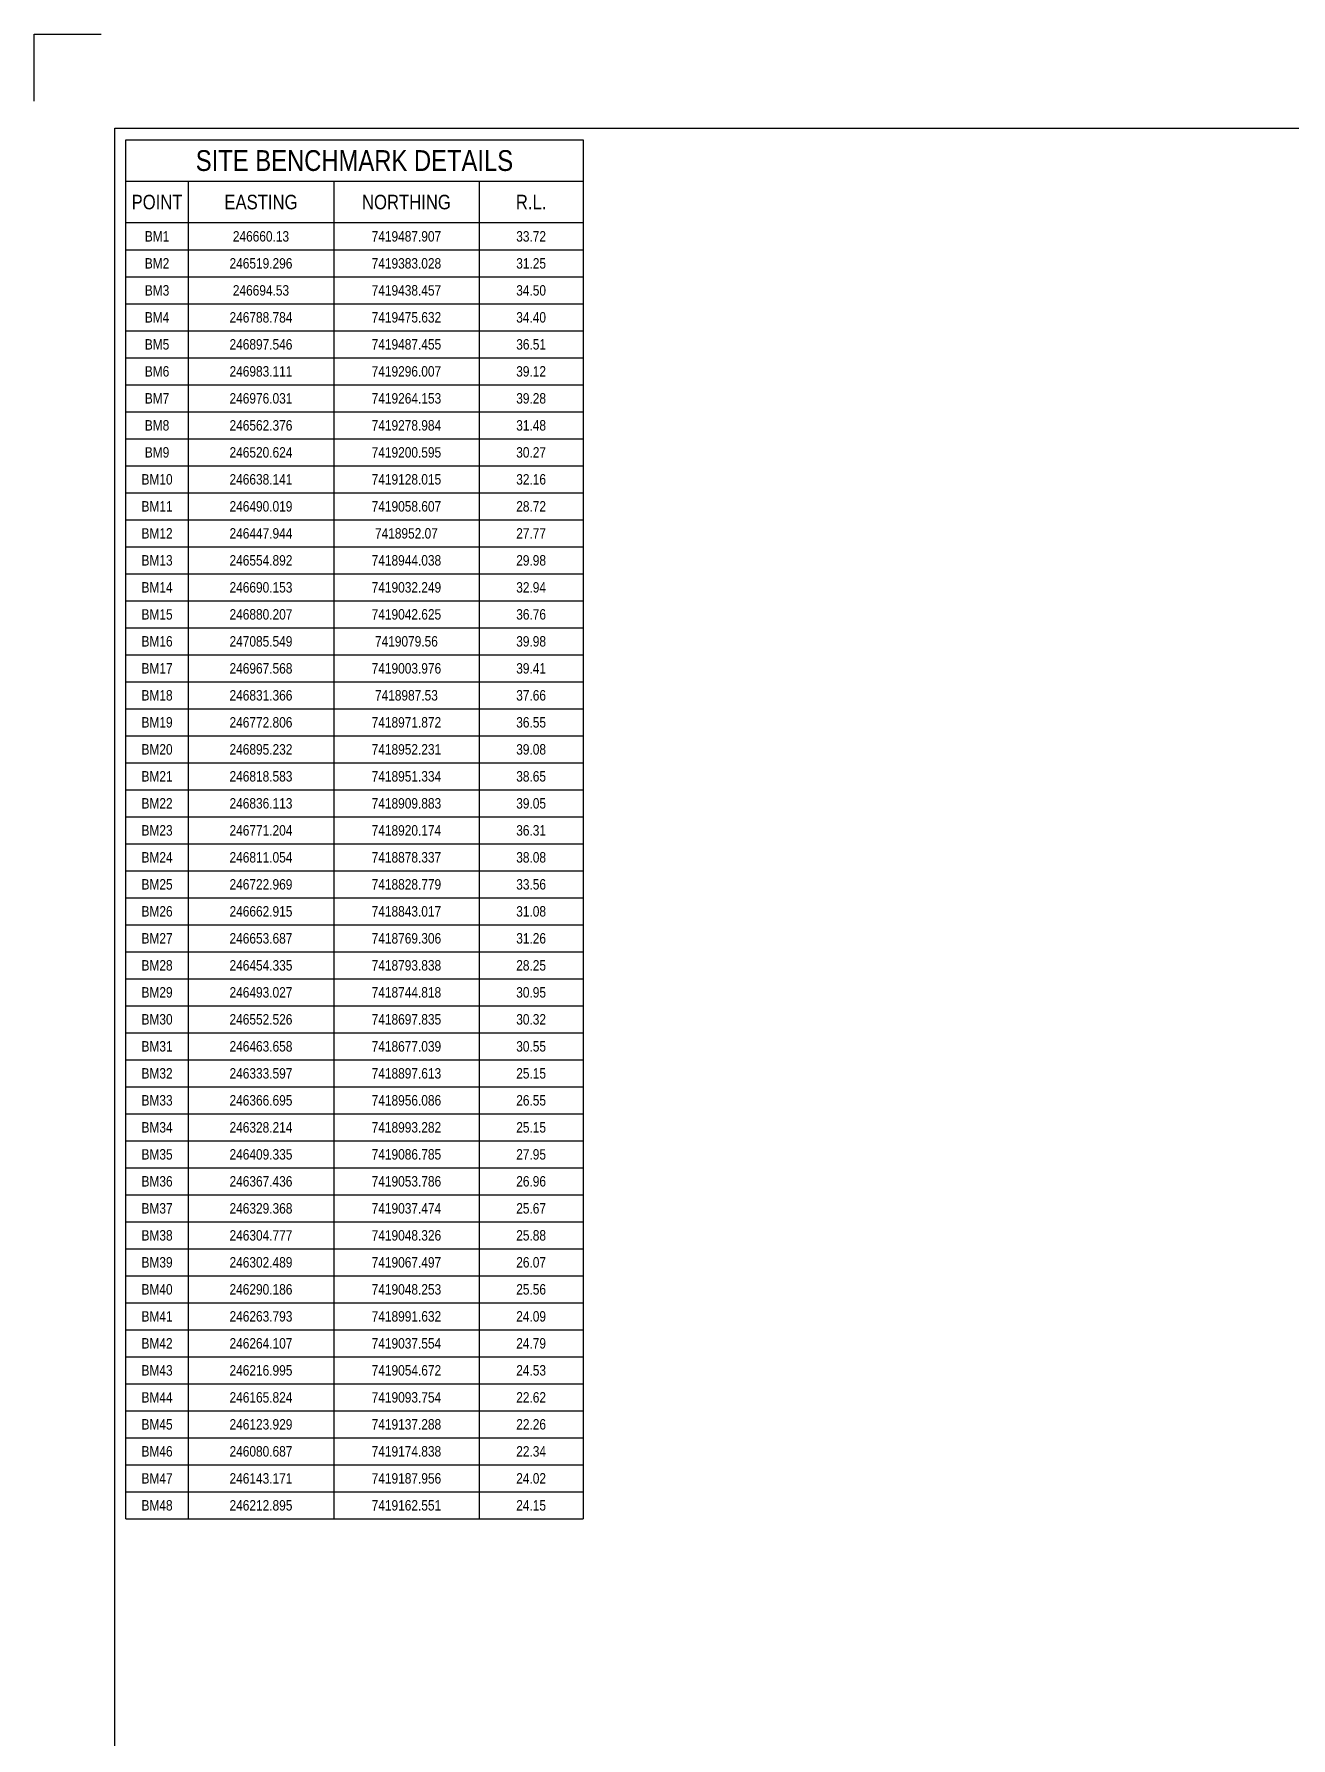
# Model space of a CAD drawing. Header units: metres. Extents: x 245957 to 247358, y 7418632 to 7419642.
# Drawn here: x 245957.4 to 246275.5, y 7419210.4 to 7419641.8 of the extents above; entities that cross this region are included whole.
import ezdxf
from ezdxf.enums import TextEntityAlignment as Align

# ---------------------------------------------------------------- set-up
doc = ezdxf.new("R2010")
doc.units = ezdxf.units.M
for name, color, linetype in [('EX-BENCHMARK', 7, 'Continuous'), ('EX-FEATURE', 7, 'Continuous'), ('EX-TITLEBLOCK', 7, 'Continuous')]:
    doc.layers.add(name, color=color, linetype=linetype)
doc.styles.add('BOLD', font='ARIALN.TTF')

# ---------------------------------------------------------------- blocks, each defined once
blk = doc.blocks.new('A1-TITLE-SC')
at = {"layer": 'EX-TITLEBLOCK'}
for p, q in [((16, 584), (16, 594)), ((16, 594), (26, 594))]:
    blk.add_line(p, q, dxfattribs=at)
at = {"layer": 'EX-TITLEBLOCK', "color": 2}
for p, q in [((28, 570), (28, 580)), ((28, 580), (38, 580))]:
    blk.add_line(p, q, dxfattribs=at)
at = {"layer": 'EX-TITLEBLOCK', "color": 2, "flags": 128}
blk.add_lwpolyline([(28, 14), (28, 580), (828, 580), (828, 14)], close=True, dxfattribs=at)

msp = doc.modelspace()

# ---------------------------------------------------------------- linework, layer by layer
at = {"layer": 'EX-BENCHMARK', "color": 7}
for p, q in [((245980.65, 7419615.08), (246096.34, 7419615.08)), ((245980.65, 7419265.89), (245980.65, 7419615.08)), ((246096.34, 7419615.08), (246096.34, 7419265.89)), ((245980.65, 7419604.56), (246096.34, 7419604.56)), ((245996.42, 7419604.56), (245996.42, 7419265.89)), ((246033.24, 7419604.56), (246033.24, 7419265.89)), ((246070.05, 7419604.56), (246070.05, 7419265.89)), ((246096.34, 7419594.05), (245980.65, 7419594.05)), ((245980.65, 7419587.21), (246096.34, 7419587.21)), ((245980.65, 7419580.37), (246096.34, 7419580.37)), ((245980.65, 7419573.54), (246096.34, 7419573.54)), ((245980.65, 7419566.7), (246096.34, 7419566.7)), ((245980.65, 7419559.86), (246096.34, 7419559.86)), ((245980.65, 7419553.03), (246096.34, 7419553.03)), ((245980.65, 7419546.19), (246096.34, 7419546.19)), ((245980.65, 7419539.35), (246096.34, 7419539.35)), ((245980.65, 7419532.52), (246096.34, 7419532.52)), ((245980.65, 7419525.68), (246096.34, 7419525.68)), ((245980.65, 7419518.84), (246096.34, 7419518.84)), ((245980.65, 7419512.01), (246096.34, 7419512.01)), ((245980.65, 7419505.17), (246096.34, 7419505.17)), ((245980.65, 7419498.33), (246096.34, 7419498.33)), ((245980.65, 7419491.5), (246096.34, 7419491.5)), ((245980.65, 7419484.66), (246096.34, 7419484.66)), ((245980.65, 7419477.82), (246096.34, 7419477.82)), ((245980.65, 7419470.99), (246096.34, 7419470.99)), ((245980.65, 7419464.15), (246096.34, 7419464.15)), ((245980.65, 7419457.31), (246096.34, 7419457.31)), ((245980.65, 7419450.48), (246096.34, 7419450.48)), ((245980.65, 7419443.64), (246096.34, 7419443.64)), ((245980.65, 7419436.8), (246096.34, 7419436.8)), ((245980.65, 7419429.97), (246096.34, 7419429.97)), ((245980.65, 7419423.13), (246096.34, 7419423.13)), ((245980.65, 7419416.29), (246096.34, 7419416.29)), ((245980.65, 7419409.46), (246096.34, 7419409.46)), ((245980.65, 7419402.62), (246096.34, 7419402.62)), ((245980.65, 7419395.78), (246096.34, 7419395.78)), ((245980.65, 7419388.95), (246096.34, 7419388.95)), ((245980.65, 7419382.11), (246096.34, 7419382.11)), ((245980.65, 7419375.27), (246096.34, 7419375.27)), ((245980.65, 7419368.44), (246096.34, 7419368.44)), ((245980.65, 7419361.6), (246096.34, 7419361.6)), ((245980.65, 7419354.76), (246096.34, 7419354.76)), ((245980.65, 7419347.93), (246096.34, 7419347.93)), ((245980.65, 7419341.09), (246096.34, 7419341.09)), ((245980.65, 7419334.25), (246096.34, 7419334.25)), ((245980.65, 7419327.42), (246096.34, 7419327.42)), ((245980.65, 7419320.58), (246096.34, 7419320.58)), ((245980.65, 7419313.74), (246096.34, 7419313.74)), ((245980.65, 7419306.91), (246096.34, 7419306.91)), ((245980.65, 7419300.07), (246096.34, 7419300.07)), ((245980.65, 7419293.23), (246096.34, 7419293.23)), ((245980.65, 7419286.4), (246096.34, 7419286.4)), ((245980.65, 7419279.56), (246096.34, 7419279.56)), ((245980.65, 7419272.72), (246096.34, 7419272.72)), ((245980.65, 7419265.89), (246096.34, 7419265.89))]:
    msp.add_line(p, q, dxfattribs=at)

# ---------------------------------------------------------------- block references
at = {"layer": 'EX-FEATURE', "xscale": 1.700115417462983, "yscale": 1.700118539193977, "zscale": 1.700115272608143}
msp.add_blockref('A1-TITLE-SC', (245930.21, 7418631.97), dxfattribs=at)

# ---------------------------------------------------------------- texts
at = {"layer": 'EX-BENCHMARK', "color": 7, "style": 'BOLD'}
for s, height, p in [('SITE BENCHMARK DETAILS', 5.2589, (246038.49, 7419609.82)), ('POINT', 3.681, (245988.53, 7419599.31)), ('EASTING', 3.681, (246014.83, 7419599.31)), ('NORTHING', 3.681, (246051.64, 7419599.31)), ('R.L.', 3.681, (246083.2, 7419599.31)), ('BM1', 2.629, (245988.53, 7419590.63)), ('246660.13', 2.629, (246014.83, 7419590.63)), ('7419487.907', 2.6295, (246051.64, 7419590.63)), ('33.72', 2.629, (246083.2, 7419590.63)), ('BM2', 2.629, (245988.53, 7419583.79)), ('246519.296', 2.629, (246014.83, 7419583.79)), ('7419383.028', 2.6295, (246051.64, 7419583.79)), ('31.25', 2.629, (246083.2, 7419583.79)), ('BM3', 2.629, (245988.53, 7419576.95)), ('246694.53', 2.629, (246014.83, 7419576.95)), ('7419438.457', 2.6295, (246051.64, 7419576.95)), ('34.50', 2.629, (246083.2, 7419576.95)), ('BM4', 2.629, (245988.53, 7419570.12)), ('246788.784', 2.629, (246014.83, 7419570.12)), ('7419475.632', 2.6295, (246051.64, 7419570.12)), ('34.40', 2.629, (246083.2, 7419570.12)), ('BM5', 2.629, (245988.53, 7419563.28)), ('246897.546', 2.629, (246014.83, 7419563.28)), ('7419487.455', 2.6295, (246051.64, 7419563.28)), ('36.51', 2.629, (246083.2, 7419563.28)), ('BM6', 2.629, (245988.53, 7419556.44)), ('246983.111', 2.629, (246014.83, 7419556.44)), ('7419296.007', 2.6295, (246051.64, 7419556.44)), ('39.12', 2.629, (246083.2, 7419556.44)), ('BM7', 2.629, (245988.53, 7419549.61)), ('246976.031', 2.629, (246014.83, 7419549.61)), ('7419264.153', 2.6295, (246051.64, 7419549.61)), ('39.28', 2.629, (246083.2, 7419549.61)), ('BM8', 2.629, (245988.53, 7419542.77)), ('246562.376', 2.629, (246014.83, 7419542.77)), ('7419278.984', 2.6295, (246051.64, 7419542.77)), ('31.48', 2.629, (246083.2, 7419542.77)), ('BM9', 2.629, (245988.53, 7419535.93)), ('246520.624', 2.629, (246014.83, 7419535.93)), ('7419200.595', 2.6295, (246051.64, 7419535.93)), ('30.27', 2.629, (246083.2, 7419535.93)), ('BM10', 2.629, (245988.53, 7419529.1)), ('246638.141', 2.629, (246014.83, 7419529.1)), ('7419128.015', 2.6295, (246051.64, 7419529.1)), ('32.16', 2.629, (246083.2, 7419529.1)), ('BM11', 2.629, (245988.53, 7419522.26)), ('246490.019', 2.629, (246014.83, 7419522.26)), ('7419058.607', 2.6295, (246051.64, 7419522.26)), ('28.72', 2.629, (246083.2, 7419522.26)), ('BM12', 2.629, (245988.53, 7419515.42)), ('246447.944', 2.629, (246014.83, 7419515.42)), ('7418952.07', 2.629, (246051.64, 7419515.42)), ('27.77', 2.629, (246083.2, 7419515.42)), ('BM13', 2.629, (245988.53, 7419508.59)), ('246554.892', 2.629, (246014.83, 7419508.59)), ('7418944.038', 2.6295, (246051.64, 7419508.59)), ('29.98', 2.629, (246083.2, 7419508.59)), ('BM14', 2.629, (245988.53, 7419501.75)), ('246690.153', 2.629, (246014.83, 7419501.75)), ('7419032.249', 2.6295, (246051.64, 7419501.75)), ('32.94', 2.629, (246083.2, 7419501.75)), ('BM15', 2.629, (245988.53, 7419494.91)), ('246880.207', 2.629, (246014.83, 7419494.91)), ('7419042.625', 2.6295, (246051.64, 7419494.91)), ('36.76', 2.629, (246083.2, 7419494.91)), ('BM16', 2.629, (245988.53, 7419488.08)), ('247085.549', 2.629, (246014.83, 7419488.08)), ('7419079.56', 2.629, (246051.64, 7419488.08)), ('39.98', 2.629, (246083.2, 7419488.08)), ('BM17', 2.629, (245988.53, 7419481.24)), ('246967.568', 2.629, (246014.83, 7419481.24)), ('7419003.976', 2.6295, (246051.64, 7419481.24)), ('39.41', 2.629, (246083.2, 7419481.24)), ('BM18', 2.629, (245988.53, 7419474.41)), ('246831.366', 2.629, (246014.83, 7419474.41)), ('7418987.53', 2.629, (246051.64, 7419474.41)), ('37.66', 2.629, (246083.2, 7419474.41)), ('BM19', 2.629, (245988.53, 7419467.57)), ('246772.806', 2.629, (246014.83, 7419467.57)), ('7418971.872', 2.6295, (246051.64, 7419467.57)), ('36.55', 2.629, (246083.2, 7419467.57)), ('BM20', 2.629, (245988.53, 7419460.73)), ('246895.232', 2.629, (246014.83, 7419460.73)), ('7418952.231', 2.6295, (246051.64, 7419460.73)), ('39.08', 2.629, (246083.2, 7419460.73)), ('BM21', 2.629, (245988.53, 7419453.9)), ('246818.583', 2.629, (246014.83, 7419453.9)), ('7418951.334', 2.6295, (246051.64, 7419453.9)), ('38.65', 2.629, (246083.2, 7419453.9)), ('BM22', 2.629, (245988.53, 7419447.06)), ('246836.113', 2.629, (246014.83, 7419447.06)), ('7418909.883', 2.6295, (246051.64, 7419447.06)), ('39.05', 2.629, (246083.2, 7419447.06)), ('BM23', 2.629, (245988.53, 7419440.22)), ('246771.204', 2.629, (246014.83, 7419440.22)), ('7418920.174', 2.6295, (246051.64, 7419440.22)), ('36.31', 2.629, (246083.2, 7419440.22)), ('BM24', 2.629, (245988.53, 7419433.39)), ('246811.054', 2.629, (246014.83, 7419433.39)), ('7418878.337', 2.6295, (246051.64, 7419433.39)), ('38.08', 2.629, (246083.2, 7419433.39)), ('BM25', 2.629, (245988.53, 7419426.55)), ('246722.969', 2.629, (246014.83, 7419426.55)), ('7418828.779', 2.6295, (246051.64, 7419426.55)), ('33.56', 2.629, (246083.2, 7419426.55)), ('BM26', 2.629, (245988.53, 7419419.71)), ('246662.915', 2.629, (246014.83, 7419419.71)), ('7418843.017', 2.6295, (246051.64, 7419419.71)), ('31.08', 2.629, (246083.2, 7419419.71)), ('BM27', 2.629, (245988.53, 7419412.88)), ('246653.687', 2.629, (246014.83, 7419412.88)), ('7418769.306', 2.6295, (246051.64, 7419412.88)), ('31.26', 2.629, (246083.2, 7419412.88)), ('BM28', 2.629, (245988.53, 7419406.04)), ('246454.335', 2.629, (246014.83, 7419406.04)), ('7418793.838', 2.6295, (246051.64, 7419406.04)), ('28.25', 2.629, (246083.2, 7419406.04)), ('BM29', 2.629, (245988.53, 7419399.2)), ('246493.027', 2.629, (246014.83, 7419399.2)), ('7418744.818', 2.6295, (246051.64, 7419399.2)), ('30.95', 2.629, (246083.2, 7419399.2)), ('BM30', 2.629, (245988.53, 7419392.37)), ('246552.526', 2.629, (246014.83, 7419392.37)), ('7418697.835', 2.6295, (246051.64, 7419392.37)), ('30.32', 2.629, (246083.2, 7419392.37)), ('BM31', 2.629, (245988.53, 7419385.53)), ('246463.658', 2.629, (246014.83, 7419385.53)), ('7418677.039', 2.6295, (246051.64, 7419385.53)), ('30.55', 2.629, (246083.2, 7419385.53)), ('BM32', 2.629, (245988.53, 7419378.69)), ('246333.597', 2.629, (246014.83, 7419378.69)), ('7418897.613', 2.6295, (246051.64, 7419378.69)), ('25.15', 2.629, (246083.2, 7419378.69)), ('BM33', 2.629, (245988.53, 7419371.86)), ('246366.695', 2.629, (246014.83, 7419371.86)), ('7418956.086', 2.6295, (246051.64, 7419371.86)), ('26.55', 2.629, (246083.2, 7419371.86)), ('BM34', 2.629, (245988.53, 7419365.02)), ('246328.214', 2.629, (246014.83, 7419365.02)), ('7418993.282', 2.6295, (246051.64, 7419365.02)), ('25.15', 2.629, (246083.2, 7419365.02)), ('BM35', 2.629, (245988.53, 7419358.18)), ('246409.335', 2.629, (246014.83, 7419358.18)), ('7419086.785', 2.6295, (246051.64, 7419358.18)), ('27.95', 2.629, (246083.2, 7419358.18)), ('BM36', 2.629, (245988.53, 7419351.35)), ('246367.436', 2.629, (246014.83, 7419351.35)), ('7419053.786', 2.6295, (246051.64, 7419351.35)), ('26.96', 2.629, (246083.2, 7419351.35)), ('BM37', 2.629, (245988.53, 7419344.51)), ('246329.368', 2.629, (246014.83, 7419344.51)), ('7419037.474', 2.6295, (246051.64, 7419344.51)), ('25.67', 2.629, (246083.2, 7419344.51)), ('BM38', 2.629, (245988.53, 7419337.67)), ('246304.777', 2.629, (246014.83, 7419337.67)), ('7419048.326', 2.6295, (246051.64, 7419337.67)), ('25.88', 2.629, (246083.2, 7419337.67)), ('BM39', 2.629, (245988.53, 7419330.84)), ('246302.489', 2.629, (246014.83, 7419330.84)), ('7419067.497', 2.6295, (246051.64, 7419330.84)), ('26.07', 2.629, (246083.2, 7419330.84)), ('BM40', 2.629, (245988.53, 7419324)), ('246290.186', 2.629, (246014.83, 7419324)), ('7419048.253', 2.6295, (246051.64, 7419324)), ('25.56', 2.629, (246083.2, 7419324)), ('BM41', 2.629, (245988.53, 7419317.16)), ('246263.793', 2.629, (246014.83, 7419317.16)), ('7418991.632', 2.6295, (246051.64, 7419317.16)), ('24.09', 2.629, (246083.2, 7419317.16)), ('BM42', 2.629, (245988.53, 7419310.33)), ('246264.107', 2.629, (246014.83, 7419310.33)), ('7419037.554', 2.6295, (246051.64, 7419310.33)), ('24.79', 2.629, (246083.2, 7419310.33)), ('BM43', 2.629, (245988.53, 7419303.49)), ('246216.995', 2.629, (246014.83, 7419303.49)), ('7419054.672', 2.6295, (246051.64, 7419303.49)), ('24.53', 2.629, (246083.2, 7419303.49)), ('BM44', 2.629, (245988.53, 7419296.65)), ('246165.824', 2.629, (246014.83, 7419296.65)), ('7419093.754', 2.6295, (246051.64, 7419296.65)), ('22.62', 2.629, (246083.2, 7419296.65)), ('BM45', 2.629, (245988.53, 7419289.82)), ('246123.929', 2.629, (246014.83, 7419289.82)), ('7419137.288', 2.6295, (246051.64, 7419289.82)), ('22.26', 2.629, (246083.2, 7419289.82)), ('BM46', 2.629, (245988.53, 7419282.98)), ('246080.687', 2.629, (246014.83, 7419282.98)), ('7419174.838', 2.6295, (246051.64, 7419282.98)), ('22.34', 2.629, (246083.2, 7419282.98)), ('BM47', 2.629, (245988.53, 7419276.14)), ('246143.171', 2.629, (246014.83, 7419276.14)), ('7419187.956', 2.6295, (246051.64, 7419276.14)), ('24.02', 2.629, (246083.2, 7419276.14)), ('BM48', 2.629, (245988.53, 7419269.31)), ('246212.895', 2.629, (246014.83, 7419269.31)), ('7419162.551', 2.6295, (246051.64, 7419269.31)), ('24.15', 2.629, (246083.2, 7419269.31))]:
    msp.add_text(s, height=height, dxfattribs=at).set_placement(p, align=Align.MIDDLE_CENTER)

doc.saveas('drawing.dxf')
